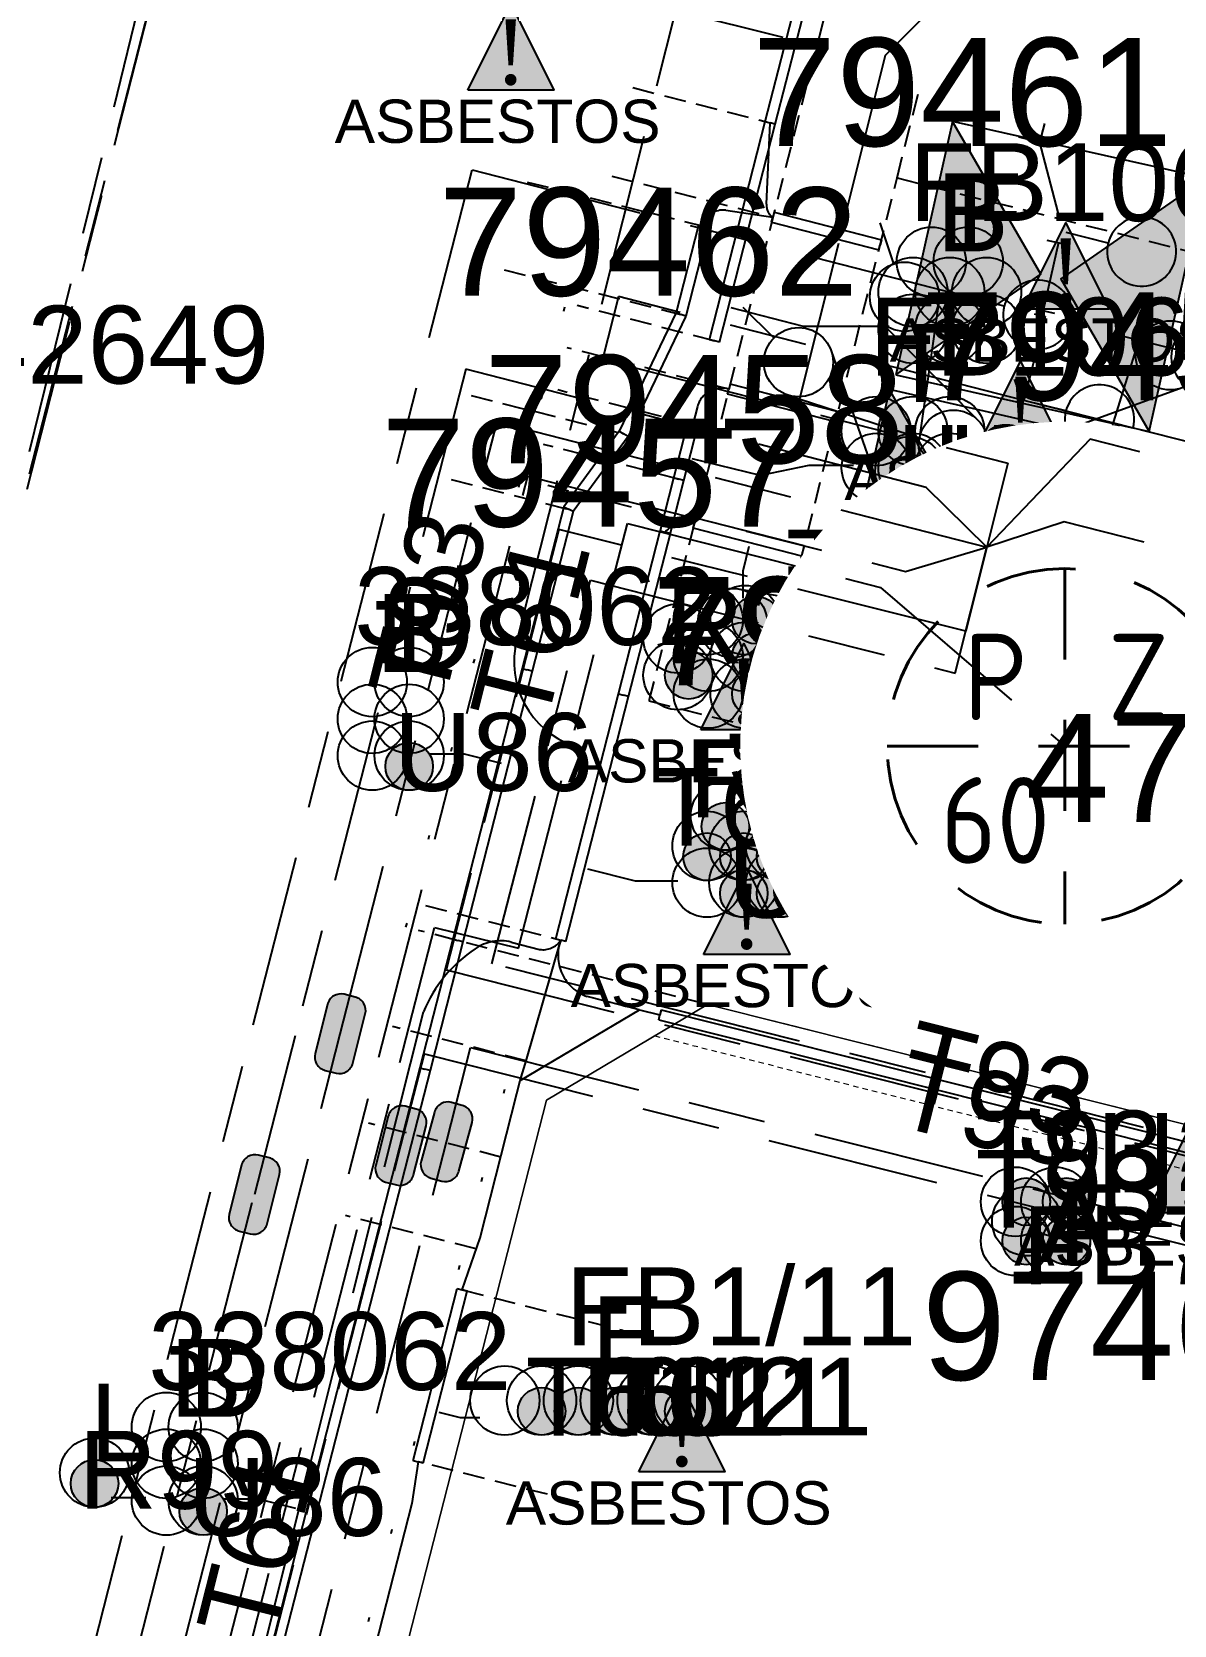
# Model space of a CAD drawing. Header units: metres. Extents: x 313711 to 315840, y 6256069 to 6257554.
# Drawn here: x 315274.62 to 315301.02, y 6256551.2 to 6256588.02 of the extents above; entities that cross this region are included whole.
import ezdxf
from ezdxf.enums import TextEntityAlignment as Align

# ---------------------------------------------------------------- set-up
doc = ezdxf.new("R2010")
doc.units = ezdxf.units.M
for name, pattern in [('Cable Exist UG', [8.2, 4, -1.2, 1.8, -1.2]), ('Cable Remove', [2, 0, -2]), ('Dash', [5, 3, -2]), ('DASHED', [0.75, 0.5, -0.25]), ('HIDDEN', [0.375, 0.25, -0.125]), ('HIDDEN2', [0.1875, 0.125, -0.0625])]:
    doc.linetypes.add(name, pattern=pattern)
doc.layers.get('0').update_dxf_attribs({"color": 6})
for name, color, linetype in [('_User DUCT CONFIGS', 7, 'Continuous'), ('_User EARTHING', 7, 'Continuous'), ('Duct_SP_EXT', 7, 'Continuous'), ('Equip_HV_EXT', 7, 'Continuous'), ('Equip_LV_EXT', 7, 'Continuous'), ('Equip_SL_EXT', 7, 'Continuous'), ('Mains_HV_EXT', 7, 'Continuous'), ('Mains_LV_EXT', 7, 'Continuous'), ('Mains_SL_EXT', 7, 'Continuous'), ('Services_SP_EXT', 7, 'Continuous'), ('Sub_SP_EXT', 7, 'Continuous'), ('Trench_SP_EXT', 7, 'Continuous'), ('UG_Details_SP_MISC', 7, 'Continuous')]:
    doc.layers.add(name, color=color, linetype=linetype)
doc.layers.add('Cadastre Land Parcels_SP_EXT', color=9, linetype='Continuous', lineweight=5)
doc.layers.add('Cadastre Other Property_SP_EXT', color=9, linetype='HIDDEN', lineweight=5)
doc.layers.add('UNKNOWN_FEATURES', color=1, linetype='DASHED', plot=False)
doc.styles.add('iecNAME', font='times.ttf')
doc.styles.add('IESYMBOL1', font='isocp.shx')
doc.styles.add('SLCP_LABEL', font='arial.ttf', dxfattribs={"height": 3.5})
doc.styles.get("Standard").update_dxf_attribs({"font": 'arial.ttf'})
doc.styles.add('SWITCH_LABEL', font='arial.ttf', dxfattribs={"height": 2.5})

# ---------------------------------------------------------------- blocks, each defined once
blk = doc.blocks.new('SUB_INDOOR_EXT')
h = blk.add_hatch(color=256)
h.paths.add_polyline_path([(3, 3), (0.24, 0), (3, -3)])
h.paths.add_polyline_path([(-3, -3), (-0.24, 0), (-3, 3)])
at = {"color": 7}
for p, q in [((-0.272, 0.805), (0.272, 0.805)), ((0, 0.805), (0, -0.805)), ((-0.269, -0.805), (0.269, -0.805))]:
    blk.add_line(p, q, dxfattribs=at)
blk.add_line((1.92, -2.256), (1.92, -2.256, 0))
for points in [[(-3, -3), (-0.24, 0), (-3, 3)], [(-3, -3), (3, -3), (3, 3), (-3, 3)], [(3, 3), (0.24, 0), (3, -3)]]:
    blk.add_lwpolyline(points, close=True)
for tag, height, flags, p in [('ASSET_NUM', 2.5, 8, (2, 2)), ('STREET_CODE', 0.2, 9, (1.5, 0)), ('CONSTRUCTED_VOLTAGE', 0.2, 9, (1.5, -0.2)), ('NO_PHASES', 0.2, 9, (1.5, -0.4)), ('OPERATING_VOLTAGE', 0.2, 9, (1.5, -0.6)), ('ORIENTATION', 0.2, 9, (1.5, -0.8)), ('OWNED_BY', 0.2, 9, (1.5, -1)), ('OPERATED_BY', 0.2, 9, (1.5, -1.2)), ('MAINTAINED_BY', 0.2, 9, (1.5, -1.4)), ('SECONDARY_VOLTAGE', 0.2, 9, (1.5, -1.6)), ('STATE', 0.2, 9, (1.5, -1.8)), ('SUBSTATION_TYPE', 0.2, 9, (1.5, -2.2)), ('PARENT', 0.2, 9, (1.5, -2)), ('USAGE', 0.2, 9, (1.5, -2.4)), ('LEGEND', 0.2, 9, (1.5, -2.6)), ('STREETNAME', 0.2, 9, (1.5, -3)), ('LOCATION', 0.2, 9, (1.5, -2.8)), ('SUBURB', 0.2, 9, (1.5, -3.2)), ('NOTES', 0.2, 9, (1.5, -3.4)), ('Z', 0.2, 1, (1.5, -3.6))]:
    blk.add_attdef(tag, text='', height=height, dxfattribs=dict(flags=flags)).set_placement(p, align=Align.MIDDLE_LEFT)
blk = doc.blocks.new('DUCT_EXT')
blk.add_circle((0, 0.8), 0.8)
at = {"flags": 1}
blk.add_attdef('Z', (0, 0), '', height=0.2, dxfattribs=at)
at = {"flags": 9}
for tag, p in [('DUCT_CODE', (0, 0)), ('XSECT_TYPE', (0, -0.2)), ('FB_REFERENCE', (0, -0.4)), ('STATE', (0, -0.6)), ('NOTES', (0, -0.8))]:
    blk.add_attdef(tag, text='', height=0.2, dxfattribs=at).set_placement(p, align=Align.MIDDLE_LEFT)
blk = doc.blocks.new('LV_STJ_EXT')
h = blk.add_hatch(color=256)
edge = h.paths.add_edge_path()
edge.add_ellipse((-0.586, 0.131), major_axis=(0.226, 0.226), ratio=1, start_angle=45, end_angle=135)
edge.add_line((-0.906, 0.131), (-0.906, -0.131))
edge.add_ellipse((-0.586, -0.131), major_axis=(0.226, 0.226), ratio=1, start_angle=135, end_angle=225)
edge.add_line((-0.586, -0.451), (0.586, -0.451))
edge.add_ellipse((0.586, -0.131), major_axis=(-0.226, 0.226), ratio=1, start_angle=135, end_angle=225)
edge.add_line((0.906, -0.131), (0.906, 0.131))
edge.add_ellipse((0.586, 0.131), major_axis=(-0.226, 0.226), ratio=1, start_angle=225, end_angle=315)
edge.add_line((0.586, 0.451), (-0.586, 0.451))
blk.add_lwpolyline([(-0.906, 0.131), (-0.906, -0.131, 0.414214), (-0.586, -0.451), (0.586, -0.451, 0.414214), (0.906, -0.131), (0.906, 0.131, 0.414214), (0.586, 0.451), (-0.586, 0.451, 0.414214)], format="xyb", close=True)
at = {"flags": 1}
blk.add_attdef('Z', (0, 0), '', height=0.2, dxfattribs=at)
at = {"flags": 9}
for tag, p in [('ORIENTATION', (0, 0)), ('USAGE', (0, -0.2)), ('LEGEND', (0, -0.4)), ('NOTES', (0, -0.6))]:
    blk.add_attdef(tag, text='', height=0.2, dxfattribs=at).set_placement(p, align=Align.MIDDLE_LEFT)
blk = doc.blocks.new('HV_STJ_EXT')
h = blk.add_hatch(color=256)
edge = h.paths.add_edge_path()
edge.add_ellipse((-0.586, 0.131), major_axis=(0.226, 0.226), ratio=1, start_angle=45, end_angle=135)
edge.add_line((-0.906, 0.131), (-0.906, -0.131))
edge.add_ellipse((-0.586, -0.131), major_axis=(0.226, 0.226), ratio=1, start_angle=135, end_angle=225)
edge.add_line((-0.586, -0.451), (0.586, -0.451))
edge.add_ellipse((0.586, -0.131), major_axis=(-0.226, 0.226), ratio=1, start_angle=135, end_angle=225)
edge.add_line((0.906, -0.131), (0.906, 0.131))
edge.add_ellipse((0.586, 0.131), major_axis=(-0.226, 0.226), ratio=1, start_angle=225, end_angle=315)
edge.add_line((0.586, 0.451), (-0.586, 0.451))
blk.add_lwpolyline([(-0.906, 0.131), (-0.906, -0.131, 0.414214), (-0.586, -0.451), (0.586, -0.451, 0.414214), (0.906, -0.131), (0.906, 0.131, 0.414214), (0.586, 0.451), (-0.586, 0.451, 0.414214)], format="xyb", close=True)
for tag, flags, p in [('ORIENTATION', 9, (1.5, 0)), ('USAGE', 9, (1.5, -0.2)), ('LEGEND', 9, (1.5, -0.4)), ('Z', 1, (1.5, -0.8)), ('NOTES', 9, (1.5, -0.6))]:
    blk.add_attdef(tag, text='', height=0.2, dxfattribs=dict(flags=flags)).set_placement(p, align=Align.MIDDLE_LEFT)
blk = doc.blocks.new('WARNING_FEATURE_EXT')
h = blk.add_hatch(color=2)
h.dxf.hatch_style = 1
h.paths.add_polyline_path([(0.001, 1.995), (-0.994, -0.001), (0.997, -0.001)])
at = {"color": 18, "true_color": 0x000000}
blk.add_lwpolyline([(-0.994, -0.001), (0.001, 1.995), (0.997, -0.001)], close=True, dxfattribs=at)
at = {"color": 18, "true_color": 0x000000, "insert": (0.001, 0.872), "char_height": 1.5, "attachment_point": 5, "line_spacing_factor": 1.5, "style": 'iecNAME'}
blk.add_mtext_dynamic_manual_height_columns('!', width=1.5, gutter_width=4, heights=[0], dxfattribs=at)
at = {"color": 2, "flags": 1}
for tag, p in [('STATE', (1.191, 2.008)), ('HAZMAT_ID', (1.191, 0.723))]:
    blk.add_attdef(tag, p, '', height=0.8, dxfattribs=at)
at = {"color": 2}
blk.add_attdef('WARNING_TYPE', text='', height=1, dxfattribs=at).set_placement((-4.067, -1.217), (4.875, -1.217), align=Align.ALIGNED)
at = {"color": 2, "flags": 1}
blk.add_attdef('WARNING_DESC', text='', height=0.8, dxfattribs=at).set_placement((1.191, -0.562), align=Align.MIDDLE_CENTER)
blk = doc.blocks.new('LV_UG_DFUSE_CLOSED_EXT')
for points in [[(5.04, 0.726), (2.156, -0.717)], [(5.049, -0.707), (2.156, 0.717)], [(1, 0), (0, 0)], [(6.2, 0.013), (7.2, 0.013)]]:
    blk.add_lwpolyline(points)
for centre in [(1.8, 0), (5.4, 0.011)]:
    blk.add_circle(centre, 0.8)
at = {"flags": 9}
for tag, p in [('ACTUAL_STATUS', (0, 0)), ('CONSTRUCTED_VOLTAGE', (0, -0.2)), ('NO_PHASES', (0, -0.4)), ('OPERATING_VOLTAGE', (0, -0.6)), ('ORIENTATION', (0, -0.8)), ('STATE', (0, -1)), ('SWITCH_TYPE', (0, -1.2)), ('USAGE', (0, -1.4)), ('NOTES', (0, -1.6))]:
    blk.add_attdef(tag, text='', height=0.2, dxfattribs=at).set_placement(p, align=Align.MIDDLE_LEFT)
at = {"flags": 1}
blk.add_attdef('Z', (0, 0), '', height=0.2, dxfattribs=at)
blk = doc.blocks.new('SWG_HOLEC_SU_EXT')
blk.add_line((1.8, -2), (5.8, -2))
for points in [[(1.8, -0.8, 1), (1.8, 0.8, 1)], [(5.8, -0.8, 1), (5.8, 0.8, 1)]]:
    blk.add_lwpolyline(points, format="xyb", close=True)
for points in [[(1, 0), (0, 0)], [(6.6, 0), (7.6, 0)]]:
    blk.add_lwpolyline(points)
at = {"style": 'SWITCH_LABEL', "flags": 8}
blk.add_attdef('ASSET_NUM', text='', height=2.5, rotation=179.9544, dxfattribs=at).set_placement((-2.4, 0), align=Align.MIDDLE_LEFT)
at = {"flags": 1}
blk.add_attdef('Z', (0, 0), '', height=0.2, dxfattribs=at)
at = {"flags": 9}
for tag, p in [('ACTUAL_STATUS', (0, -0.4)), ('CONSTRUCTED_VOLTAGE', (0, -0.6)), ('NO_PHASES', (0, -0.8)), ('OPERATING_VOLTAGE', (0, -1)), ('ORIENTATION', (0, -1.2)), ('OWNED_BY', (0, -1.4)), ('STATE', (0, -1.8)), ('PARENT', (0, -1.6)), ('SWITCH_TYPE', (0, -2)), ('USAGE', (0, -2.2)), ('STREETNAME', (0, -2.6)), ('LOCATION', (0, -2.4)), ('SUBURB', (0, -2.8)), ('NOTES', (0, -3))]:
    blk.add_attdef(tag, text='', height=0.2, dxfattribs=at).set_placement(p, align=Align.MIDDLE_LEFT)
at = {"style": 'SWITCH_LABEL', "flags": 9}
blk.add_attdef('STREET_CODE', text='', height=0.2, dxfattribs=at).set_placement((0, -0.2), align=Align.MIDDLE_LEFT)
blk = doc.blocks.new('CABLE_LARGE_EXT')
h = blk.add_hatch(color=256)
edge = h.paths.add_edge_path()
edge.add_arc((0, 0.55), 0.55, 0, 360)
blk.add_circle((0, 0.55), 0.55)
at = {"flags": 1}
blk.add_attdef('Z', (0, 0), '', height=0.2, dxfattribs=at)
at = {"flags": 9}
for tag, p in [('COND_CODE', (0, 0)), ('STATE', (0, -0.4)), ('FB_REFERENCE', (0, -0.2)), ('XSECT_SIZE', (0, -0.6)), ('NOTES', (0, -0.8))]:
    blk.add_attdef(tag, text='', height=0.2, dxfattribs=at).set_placement(p, align=Align.MIDDLE_LEFT)
blk = doc.blocks.new('SLCP_ZELL_EXT')
blk.add_wipeout([(-0.236, 7.5), (-0.706, 7.47), (-1.174, 7.411), (-1.637, 7.323), (-2.093, 7.206), (-2.542, 7.06), (-2.98, 6.887), (-3.407, 6.686), (-3.82, 6.459), (-4.218, 6.206), (-4.599, 5.929), (-4.962, 5.629), (-5.306, 5.306), (-5.629, 4.962), (-5.929, 4.599), (-6.206, 4.218), (-6.459, 3.82), (-6.686, 3.407), (-6.887, 2.98), (-7.06, 2.542), (-7.206, 2.093), (-7.323, 1.637), (-7.411, 1.174), (-7.47, 0.706), (-7.5, 0.236), (-7.5, -0.236), (-7.47, -0.706), (-7.411, -1.174), (-7.323, -1.637), (-7.206, -2.093), (-7.06, -2.542), (-6.887, -2.98), (-6.686, -3.407), (-6.459, -3.82), (-6.206, -4.218), (-5.929, -4.599), (-5.629, -4.962), (-5.306, -5.306), (-4.962, -5.629), (-4.599, -5.929), (-4.218, -6.206), (-3.82, -6.459), (-3.407, -6.686), (-2.98, -6.887), (-2.542, -7.06), (-2.093, -7.206), (-1.637, -7.323), (-1.174, -7.411), (-0.706, -7.47), (-0.236, -7.5), (0.236, -7.5), (0.706, -7.47), (1.174, -7.411), (1.637, -7.323), (2.093, -7.206), (2.542, -7.06), (2.98, -6.887), (3.407, -6.686), (3.82, -6.459), (4.218, -6.206), (4.599, -5.929), (4.962, -5.629), (5.306, -5.306), (5.629, -4.962), (5.929, -4.599), (6.206, -4.218), (6.459, -3.82), (6.686, -3.407), (6.887, -2.98), (7.06, -2.542), (7.206, -2.093), (7.323, -1.637), (7.411, -1.174), (7.47, -0.706), (7.5, -0.236), (7.5, 0.236), (7.47, 0.706), (7.411, 1.174), (7.323, 1.637), (7.206, 2.093), (7.06, 2.542), (6.887, 2.98), (6.686, 3.407), (6.459, 3.82), (6.206, 4.218), (5.929, 4.599), (5.629, 4.962), (5.306, 5.306), (4.962, 5.629), (4.599, 5.929), (4.218, 6.206), (3.82, 6.459), (3.407, 6.686), (2.98, 6.887), (2.542, 7.06), (2.093, 7.206), (1.637, 7.323), (1.174, 7.411), (0.706, 7.47), (0.236, 7.5)])
at = {"linetype": 'Dash', "lineweight": 40, "ltscale": 0.7}
for p, q in [((0, 4.109), (0, -4.109)), ((-4.109, 0), (4.109, 0))]:
    blk.add_line(p, q, dxfattribs=at)
blk.add_circle((0, 0), 4.109, dxfattribs=at)
at = {"lineweight": 40, "style": 'IESYMBOL1'}
for s, p in [('P', (-1.604, 0)), ('Z', (1.702, 0)), ('60', (-1.612, -3.312))]:
    blk.add_text(s, height=2, dxfattribs=at).set_placement(p, align=Align.BOTTOM_CENTER)
at = {"style": 'SLCP_LABEL'}
for tag, height, flags, p in [('ASSET_NUM', 2.5, 8, (2, 2)), ('STREET_CODE', 0.2, 9, (0, -0.2))]:
    blk.add_attdef(tag, text='', height=height, dxfattribs=dict(at, flags=flags)).set_placement(p, align=Align.MIDDLE_LEFT)
at = {"flags": 1}
blk.add_attdef('Z', (0, 0), '', height=0.2, dxfattribs=at)
at = {"flags": 9}
for tag, p in [('CONSTRUCTED_VOLTAGE', (0, -0.4)), ('CONTROL_TYPE', (0, -0.6)), ('NO_PHASES', (0, -0.8)), ('OPERATING_VOLTAGE', (0, -1)), ('ORIENTATION', (0, -1.2)), ('OWNED_BY', (0, -1.4)), ('USAGE', (0, -1.6)), ('LOCATION', (0, -1.8)), ('STATE', (0, -2)), ('NOTES', (0, -2.2))]:
    blk.add_attdef(tag, text='', height=0.2, dxfattribs=at).set_placement(p, align=Align.MIDDLE_LEFT)

msp = doc.modelspace()

# ---------------------------------------------------------------- linework, layer by layer
at = {"layer": '_User DUCT CONFIGS'}
for points in [[(315296.372, 6256591.268), (315296.372, 6256589.509), (315294.339, 6256587.474), (315293.345, 6256583.499)], [(315289.592, 6256588.493), (315291.977, 6256587.895)], [(315293.261, 6256583.126), (315292.358, 6256579.535)], [(315294.43, 6256581.207), (315292.451, 6256581.207), (315290.779, 6256581.638)], [(315293.605, 6256578), (315292.574, 6256578), (315291.46, 6256577.763), (315289.881, 6256578.155)], [(315291.054, 6256574.929), (315291.054, 6256575.561), (315291.199, 6256576.135)], [(315283.792, 6256571.334), (315284.609, 6256571.334), (315285.469, 6256571.119)], [(315289.551, 6256568.393), (315288.571, 6256568.393), (315287.466, 6256568.667)], [(315298.206, 6256561.445), (315298.206, 6256562.239), (315298.339, 6256562.806)], [(315284.975, 6256555.983), (315284.525, 6256555.983), (315284.035, 6256556.106)], [(315276.453, 6256554.145), (315277.255, 6256554.145)], [(315279.033, 6256554.117), (315279.849, 6256554.117), (315280.71, 6256553.902)]]:
    msp.add_lwpolyline(points, dxfattribs=at)
at = {"layer": 'Cadastre Land Parcels_SP_EXT', "linetype": 'Continuous'}
msp.add_lwpolyline([(315277.568, 6256602.036), (315262.882, 6256544.759), (315261.973, 6256541.215), (315282.662, 6256536.014), (315280.463, 6256539.71), (315286.514, 6256563.328), (315290.231, 6256565.54), (315305.082, 6256561.808), (315322.818, 6256557.349), (315339.07, 6256553.264), (315332.073, 6256525.481), (315331.989, 6256525.145), (315331.83, 6256524.837), (315331.602, 6256524.572), (315331.315, 6256524.359), (315330.984, 6256524.206), (315330.585, 6256524.151), (315330.226, 6256524.111), (315329.854, 6256524.154), (315336.032, 6256522.601), (315342.385, 6256552.434), (315357.444, 6256548.648), (315376.281, 6256543.913)], dxfattribs=at)
msp.add_lwpolyline([(315305.082, 6256561.808), (315290.231, 6256565.54), (315286.514, 6256563.328), (315280.463, 6256539.71), (315282.662, 6256536.014), (315297.572, 6256532.267), (315305.082, 6256561.808)], close=True, dxfattribs=at)
at = {"layer": 'Cadastre Other Property_SP_EXT', "linetype": 'HIDDEN2'}
msp.add_lwpolyline([(315290.231, 6256565.54), (315289.013, 6256564.815), (315308.232, 6256559.984), (315308.476, 6256560.954), (315290.231, 6256565.54)], close=True, dxfattribs=at)
at = {"layer": 'Duct_SP_EXT'}
for p, q in [((315291.567, 6256585.947), (315292.932, 6256591.275)), ((315291.799, 6256585.888), (315293.164, 6256591.216)), ((315290.276, 6256580.91), (315291.567, 6256585.947)), ((315291.567, 6256585.947), (315291.683, 6256585.918)), ((315291.567, 6256585.947), (315291.683, 6256585.918)), ((315290.509, 6256580.851), (315291.799, 6256585.888)), ((315291.799, 6256585.888), (315291.683, 6256585.918)), ((315291.799, 6256585.888), (315291.683, 6256585.918)), ((315291.713, 6256583.618), (315291.743, 6256583.734)), ((315291.773, 6256583.851), (315291.743, 6256583.734)), ((315291.773, 6256583.851), (315294.253, 6256583.215)), ((315290.025, 6256583.554), (315289.506, 6256581.532)), ((315290.257, 6256583.495), (315289.733, 6256581.449)), ((315290.025, 6256583.554), (315290.141, 6256583.525)), ((315290.257, 6256583.495), (315290.141, 6256583.525)), ((315291.713, 6256583.618), (315294.193, 6256582.983)), ((315294.193, 6256582.983), (315294.223, 6256583.099)), ((315294.253, 6256583.215), (315294.223, 6256583.099)), ((315289.506, 6256581.532), (315288.19, 6256578.792)), ((315289.506, 6256581.532), (315289.62, 6256581.49)), ((315289.733, 6256581.449), (315288.396, 6256578.669)), ((315289.733, 6256581.449), (315289.62, 6256581.49)), ((315290.276, 6256580.91), (315290.392, 6256580.88)), ((315290.509, 6256580.851), (315290.392, 6256580.88)), ((315290.695, 6256579.646), (315290.725, 6256579.763)), ((315290.755, 6256579.879), (315290.725, 6256579.763)), ((315293.25, 6256579.239), (315290.755, 6256579.879)), ((315293.191, 6256579.007), (315290.695, 6256579.646)), ((315289.457, 6256577.713), (315289.78, 6256578.973)), ((315289.78, 6256578.973), (315289.896, 6256578.943)), ((315293.191, 6256579.007), (315293.221, 6256579.123)), ((315293.25, 6256579.239), (315293.221, 6256579.123)), ((315288.19, 6256578.792), (315286.91, 6256577.04)), ((315288.396, 6256578.669), (315287.131, 6256576.936)), ((315288.19, 6256578.792), (315288.293, 6256578.731)), ((315288.396, 6256578.669), (315288.293, 6256578.731)), ((315289.689, 6256577.654), (315290.012, 6256578.913)), ((315290.012, 6256578.913), (315289.896, 6256578.943)), ((315289.139, 6256576.468), (315289.457, 6256577.713)), ((315289.372, 6256576.409), (315289.689, 6256577.654)), ((315289.457, 6256577.713), (315289.573, 6256577.684)), ((315289.457, 6256577.713), (315289.573, 6256577.684)), ((315289.689, 6256577.654), (315289.573, 6256577.684)), ((315289.689, 6256577.654), (315289.573, 6256577.684)), ((315286.91, 6256577.04), (315285.953, 6256573.304)), ((315287.131, 6256576.936), (315286.185, 6256573.245)), ((315286.91, 6256577.04), (315287.021, 6256576.988)), ((315287.131, 6256576.936), (315287.021, 6256576.988)), ((315289.961, 6256576.779), (315289.931, 6256576.663)), ((315292.468, 6256576.137), (315289.961, 6256576.779)), ((315288.178, 6256572.722), (315289.142, 6256576.485)), ((315288.41, 6256572.662), (315289.375, 6256576.426)), ((315289.139, 6256576.468), (315289.256, 6256576.438)), ((315289.142, 6256576.485), (315289.258, 6256576.455)), ((315289.372, 6256576.409), (315289.256, 6256576.438)), ((315289.375, 6256576.426), (315289.258, 6256576.455)), ((315289.901, 6256576.547), (315289.931, 6256576.663)), ((315292.409, 6256575.904), (315289.901, 6256576.547)), ((315292.409, 6256575.904), (315292.439, 6256576.02)), ((315292.468, 6256576.137), (315292.439, 6256576.02)), ((315285.953, 6256573.304), (315284.35, 6256567.047)), ((315286.185, 6256573.245), (315284.582, 6256566.988)), ((315285.953, 6256573.304), (315286.069, 6256573.275)), ((315286.185, 6256573.245), (315286.069, 6256573.275)), ((315286.727, 6256567.058), (315288.178, 6256572.722)), ((315288.178, 6256572.722), (315288.294, 6256572.692)), ((315288.41, 6256572.662), (315288.294, 6256572.692)), ((315286.959, 6256566.998), (315288.41, 6256572.662)), ((315284.35, 6256567.047), (315283.589, 6256564.078)), ((315284.582, 6256566.988), (315283.821, 6256564.018)), ((315284.35, 6256567.047), (315284.466, 6256567.017)), ((315284.582, 6256566.988), (315284.466, 6256567.017)), ((315286.727, 6256567.058), (315286.843, 6256567.028)), ((315286.959, 6256566.998), (315286.843, 6256567.028)), ((315289.164, 6256565.417), (315289.135, 6256565.3)), ((315289.164, 6256565.417), (315309.32, 6256560.35)), ((315289.106, 6256565.184), (315289.135, 6256565.3)), ((315289.106, 6256565.184), (315309.262, 6256560.117)), ((315283.589, 6256564.078), (315278.366, 6256543.694)), ((315283.821, 6256564.018), (315278.598, 6256543.634)), ((315283.589, 6256564.078), (315283.705, 6256564.048)), ((315283.821, 6256564.018), (315283.705, 6256564.048)), ((315283.431, 6256555), (315284.448, 6256558.972)), ((315283.663, 6256554.941), (315284.681, 6256558.912)), ((315284.448, 6256558.972), (315284.565, 6256558.942)), ((315284.681, 6256558.912), (315284.565, 6256558.942)), ((315283.431, 6256555), (315283.547, 6256554.971)), ((315283.663, 6256554.941), (315283.547, 6256554.971))]:
    msp.add_line(p, q, dxfattribs=at)
at = {"layer": 'Mains_HV_EXT', "linetype": 'Cable Exist UG'}
for points in [[(315275.942, 6256542.211), (315281.746, 6256564.864)], [(315279.891, 6256534.665), (315277.638, 6256540.773), (315283.148, 6256562.279)]]:
    msp.add_lwpolyline(points, dxfattribs=at)
at = {"layer": 'Mains_LV_EXT', "linetype": 'Cable Exist UG'}
for points in [[(315277.27, 6256535.308), (315278.525, 6256540.206), (315284.204, 6256562.368)], [(315245.311, 6256543.318), (315261.485, 6256539.275), (315273.391, 6256536.283), (315274.65, 6256541.199), (315279.762, 6256561.149)]]:
    msp.add_lwpolyline(points, dxfattribs=at)
at = {"layer": 'Mains_SL_EXT', "linetype": 'Cable Exist UG'}
msp.add_lwpolyline([(315268.449, 6256553.978), (315279.886, 6256598.534)], dxfattribs=at)
at = {"layer": 'Services_SP_EXT'}
msp.add_lwpolyline([(315296.689, 6256576.109), (315297.974, 6256574.755), (315311.04, 6256571.473)], dxfattribs=at)
at = {"layer": 'Trench_SP_EXT', "linetype": 'Cable Exist UG'}
for points in [[(315287.312, 6256571.468, -0.387723), (315285.788, 6256573.775), (315285.788, 6256573.775), (315293.13, 6256602.902), (315293.13, 6256602.902, -0.364449), (315301.743, 6256606.93), (315301.743, 6256606.93), (315313.222, 6256604.059)], [(315291.743, 6256583.734, -0.281763), (315291.598, 6256584.038), (315291.598, 6256584.038), (315291.683, 6256585.918)], [(315290.141, 6256583.525, -0.409049), (315290.653, 6256583.895), (315290.653, 6256583.895), (315291.743, 6256583.734)], [(315290.725, 6256579.763, 0.420928), (315290.001, 6256579.361), (315290.001, 6256579.361), (315289.896, 6256578.943)], [(315289.931, 6256576.663, 0.312832), (315289.258, 6256576.455)], [(315295.171, 6256529.593), (315290.96, 6256530.665), (315283.501, 6256532.539), (315283.501, 6256532.539, -0.415202), (315277.616, 6256541.182), (315277.616, 6256541.182), (315280.663, 6256553.358), (315280.781, 6256553.832), (315280.781, 6256553.832), (315283.668, 6256565.37), (315283.668, 6256565.37, -0.14777), (315284.865, 6256566.829), (315284.865, 6256566.829, -0.211183), (315285.694, 6256566.982), (315285.694, 6256566.982), (315286.353, 6256566.813), (315286.353, 6256566.813, 0.300125), (315286.843, 6256567.028)], [(315288.66, 6256565.42), (315287.452, 6256565.724), (315287.452, 6256565.724, -0.419539), (315286.843, 6256567.028)]]:
    msp.add_lwpolyline(points, format="xyb", dxfattribs=at)
for points in [[(315268.711, 6256554.427), (315279.427, 6256598.135)], [(315298.377, 6256583.697), (315297.913, 6256585.463)], [(315285.908, 6256563.782), (315286.04, 6256564.24), (315286.843, 6256567.028)], [(315285.908, 6256563.782), (315288.66, 6256565.42)], [(315288.66, 6256565.42), (315289.135, 6256565.3)], [(315284.565, 6256558.942), (315284.977, 6256560.147), (315285.831, 6256563.483), (315285.908, 6256563.782)], [(315283.547, 6256554.971), (315283.403, 6256554.006), (315280.045, 6256540.9)]]:
    msp.add_lwpolyline(points, dxfattribs=at)
at = {"layer": 'UG_Details_SP_MISC', "linetype": 'Cable Exist UG', "flags": 128}
msp.add_lwpolyline([(315268.449, 6256553.609), (315278.443, 6256592.912)], dxfattribs=at)
at = {"layer": 'UG_Details_SP_MISC', "linetype": 'Cable Remove', "flags": 128}
for points in [[(315283.265, 6256567.325), (315285.831, 6256577.341), (315287.312, 6256583.122)], [(315285.546, 6256563.576), (315279.494, 6256539.958)]]:
    msp.add_lwpolyline(points, dxfattribs=at)
at = {"layer": 'UNKNOWN_FEATURES'}
for points in [[(315294.579, 6256594.803), (315288.878, 6256572.555), (315292.973, 6256571.529)], [(315288.511, 6256586.73), (315291.683, 6256585.918)], [(315294.612, 6256584.643), (315295.107, 6256586.606)], [(315297.913, 6256585.463), (315297.216, 6256585.638)], [(315297.913, 6256585.463), (315298.024, 6256585.905)], [(315286.066, 6256584.549), (315290.141, 6256583.525)], [(315288.026, 6256584.687), (315291.743, 6256583.734)], [(315292.168, 6256574.946), (315294.612, 6256584.643), (315302.565, 6256582.645), (315300.121, 6256572.948), (315292.168, 6256574.946)], [(315285.532, 6256582.518), (315289.62, 6256581.49)], [(315290.392, 6256580.88), (315287.221, 6256581.693)], [(315290.725, 6256579.763), (315286.992, 6256580.719)], [(315289.896, 6256578.943), (315286.774, 6256579.743)], [(315284.772, 6256579.615), (315288.293, 6256578.731)], [(315300.56, 6256577.821), (315301.019, 6256577.703), (315301.915, 6256579.007), (315304.104, 6256578.423), (315304.253, 6256578.383)], [(315289.573, 6256577.684), (315286.447, 6256578.485)], [(315284.31, 6256577.67), (315287.021, 6256576.988)], [(315289.931, 6256576.663), (315286.176, 6256577.625)], [(315299.231, 6256573.104), (315302.645, 6256572.227)], [(315283.717, 6256567.829), (315286.843, 6256567.028)], [(315290.231, 6256565.54), (315283.552, 6256567.252)], [(315286.04, 6256564.24), (315282.958, 6256565.029)], [(315285.455, 6256562.015), (315282.399, 6256562.799)], [(315284.886, 6256559.89), (315281.872, 6256560.662)], [(315284.565, 6256558.942), (315288.274, 6256558.01)], [(315287.265, 6256554.036), (315283.547, 6256554.971)]]:
    msp.add_lwpolyline(points, dxfattribs=at)

# ---------------------------------------------------------------- block references
at = {"layer": '_User DUCT CONFIGS'}
for name, p, rotation in [('DUCT_EXT', (315295.407, 6256581.907), 0.03147436705543784), ('DUCT_EXT', (315296.258, 6256581.907), 0.03147383344699506), ('DUCT_EXT', (315294.983, 6256581.207), 0.03147436705543784), ('DUCT_EXT', (315295.833, 6256581.207), 0.03147436705543784), ('DUCT_EXT', (315296.683, 6256581.208), 0.03147383344699506), ('DUCT_EXT', (315294.983, 6256580.357), 0.03147383344699506), ('DUCT_EXT', (315295.833, 6256580.357), 0.03147436705543784), ('DUCT_EXT', (315296.683, 6256580.357), 0.03147436705543784), ('DUCT_EXT', (315294.132, 6256577.991), 0.03147436705543784), ('DUCT_EXT', (315294.983, 6256577.992), 0.03147436705543784), ('DUCT_EXT', (315295.832, 6256577.992), 0.03147383344699506), ('DUCT_EXT', (315294.133, 6256577.141), 0.03147383344699506), ('DUCT_EXT', (315294.983, 6256577.142), 0.03147436705543784), ('DUCT_EXT', (315295.833, 6256577.142), 0.03147436705543784), ('DUCT_EXT', (315291.05, 6256574.425), 90.00146608943845), ('DUCT_EXT', (315291.9, 6256574.425), 90.00146662304662), ('CABLE_LARGE_EXT', (315291.9, 6256574.425), 90.0000000000002), ('DUCT_EXT', (315290.35, 6256574), 90.00146608943845), ('DUCT_EXT', (315291.05, 6256573.575), 90.00146662304662), ('DUCT_EXT', (315291.9, 6256573.575), 90.00146662304662), ('DUCT_EXT', (315282.488, 6256572.192), 0.03147436705543784), ('DUCT_EXT', (315283.338, 6256572.192), 0.03147383344699506), ('DUCT_EXT', (315290.35, 6256573.15), 90.00146662304662), ('CABLE_LARGE_EXT', (315291.9, 6256573.575), 90.0000000000002), ('CABLE_LARGE_EXT', (315290.35, 6256573.15), 90.0000000000002), ('DUCT_EXT', (315291.05, 6256572.725), 90.00146662304662), ('DUCT_EXT', (315291.9, 6256572.725), 90.00146608943845), ('CABLE_LARGE_EXT', (315291.9, 6256572.725), 90.0000000000002), ('DUCT_EXT', (315282.488, 6256571.342), 0.03147436705543784), ('DUCT_EXT', (315283.338, 6256571.342), 0.03147383344699506), ('DUCT_EXT', (315282.489, 6256570.492), 0.03147436705543784), ('DUCT_EXT', (315283.339, 6256570.492), 0.03147436705543784), ('DUCT_EXT', (315290.647, 6256569.106), 0.03147436705543784), ('DUCT_EXT', (315291.497, 6256569.106), 0.03147383344699506), ('DUCT_EXT', (315290.222, 6256568.405), 0.03147436705543784), ('DUCT_EXT', (315291.072, 6256568.406), 0.03147436705543784), ('DUCT_EXT', (315291.922, 6256568.406), 0.03147383344699506), ('DUCT_EXT', (315290.223, 6256567.555), 0.03147383344699506), ('DUCT_EXT', (315291.073, 6256567.556), 0.03147436705543784), ('DUCT_EXT', (315291.923, 6256567.556), 0.03147436705543784), ('DUCT_EXT', (315298.149, 6256560.981), 90.03147383350176), ('DUCT_EXT', (315299.078, 6256560.981), 90.0314743671105), ('DUCT_EXT', (315298.41, 6256560.53), 90.0314743671105), ('CABLE_LARGE_EXT', (315298.149, 6256560.981), 90.0000000000002), ('CABLE_LARGE_EXT', (315299.078, 6256560.981), 90.0000000000002), ('DUCT_EXT', (315298.149, 6256560.075), 90.0314743671105), ('CABLE_LARGE_EXT', (315298.149, 6256560.075), 90.0000000000002), ('DUCT_EXT', (315299.078, 6256560.075), 90.0314743671105), ('CABLE_LARGE_EXT', (315299.078, 6256560.075), 90.0000000000002), ('DUCT_EXT', (315285.55, 6256555.587), 0.03147436705543784), ('DUCT_EXT', (315286.4, 6256555.588), 0.03147436705543784), ('DUCT_EXT', (315287.25, 6256555.588), 0.03147383344699506), ('DUCT_EXT', (315288.1, 6256555.589), 0.03147383344699506), ('DUCT_EXT', (315288.95, 6256555.589), 0.03147436705543784), ('DUCT_EXT', (315289.8, 6256555.59), 0.03147436705543784), ('DUCT_EXT', (315277.729, 6256554.975), 0.03147436705543784), ('DUCT_EXT', (315278.579, 6256554.975), 0.03147383344699506), ('DUCT_EXT', (315277.729, 6256554.125), 0.03147436705543784), ('DUCT_EXT', (315278.579, 6256554.125), 0.03147383344699506), ('CABLE_LARGE_EXT', (315276.069, 6256553.919), 359.9537185264314), ('DUCT_EXT', (315277.73, 6256553.274), 0.03147436705543784), ('DUCT_EXT', (315278.58, 6256553.275), 0.03147436705543784)]:
    msp.add_blockref(name, p, dxfattribs=dict(at, rotation=rotation))
for name, p in [('CABLE_LARGE_EXT', (315294.983, 6256577.142)), ('CABLE_LARGE_EXT', (315295.833, 6256577.142)), ('CABLE_LARGE_EXT', (315283.339, 6256570.492)), ('CABLE_LARGE_EXT', (315290.647, 6256569.106)), ('CABLE_LARGE_EXT', (315290.222, 6256568.405)), ('CABLE_LARGE_EXT', (315291.072, 6256568.406)), ('CABLE_LARGE_EXT', (315291.922, 6256568.406)), ('CABLE_LARGE_EXT', (315291.073, 6256567.556)), ('CABLE_LARGE_EXT', (315291.923, 6256567.556)), ('CABLE_LARGE_EXT', (315286.4, 6256555.588)), ('CABLE_LARGE_EXT', (315287.25, 6256555.588)), ('CABLE_LARGE_EXT', (315288.1, 6256555.589)), ('CABLE_LARGE_EXT', (315288.95, 6256555.589)), ('CABLE_LARGE_EXT', (315289.8, 6256555.59)), ('DUCT_EXT', (315276.069, 6256553.919)), ('CABLE_LARGE_EXT', (315278.58, 6256553.275))]:
    msp.add_blockref(name, p, dxfattribs=at)
at = {"layer": '_User EARTHING'}
ref = msp.add_blockref('WARNING_FEATURE_EXT', (315285.686, 6256586.671), dxfattribs=at)
ref.add_attrib('WARNING_TYPE', 'ASBESTOS', (315281.619, 6256585.454), dxfattribs={"layer": '0', "color": 2, "height": 1})
ref = msp.add_blockref('WARNING_FEATURE_EXT', (315298.51, 6256581.613), dxfattribs=at)
ref.add_attrib('WARNING_TYPE', 'ASBESTOS', (315294.444, 6256580.396), dxfattribs={"layer": '0', "color": 2, "height": 1})
ref = msp.add_blockref('WARNING_FEATURE_EXT', (315297.463, 6256578.414), dxfattribs=at)
ref.add_attrib('WARNING_TYPE', 'ASBESTOS', (315293.396, 6256577.197), dxfattribs={"layer": '0', "color": 2, "height": 1})
ref = msp.add_blockref('WARNING_FEATURE_EXT', (315291.071, 6256571.889), dxfattribs=at)
ref.add_attrib('WARNING_TYPE', 'ASBESTOS', (315287.004, 6256570.672), dxfattribs={"layer": '0', "color": 2, "height": 1})
ref = msp.add_blockref('WARNING_FEATURE_EXT', (315291.137, 6256566.695), dxfattribs=at)
ref.add_attrib('WARNING_TYPE', 'ASBESTOS', (315287.07, 6256565.478), dxfattribs={"layer": '0', "color": 2, "height": 1})
ref = msp.add_blockref('WARNING_FEATURE_EXT', (315301.386, 6256560.724), dxfattribs=at)
ref.add_attrib('WARNING_TYPE', 'ASBESTOS', (315297.319, 6256559.507), dxfattribs={"layer": '0', "color": 2, "height": 1})
ref = msp.add_blockref('WARNING_FEATURE_EXT', (315289.64, 6256554.737), dxfattribs=at)
ref.add_attrib('WARNING_TYPE', 'ASBESTOS', (315285.573, 6256553.52), dxfattribs={"layer": '0', "color": 2, "height": 1})
at = {"layer": 'Equip_HV_EXT'}
ref = msp.add_blockref('SWG_HOLEC_SU_EXT', (315298.52, 6256583.38), dxfattribs=dict(at, rotation=345.8987404661743))
ref.add_attrib('ASSET_NUM', '79461', dxfattribs={"layer": '0', "height": 2.5, "style": 'SWITCH_LABEL'}).set_placement((315296.121, 6256584.63), align=Align.BOTTOM_CENTER)
ref = msp.add_blockref('SWG_HOLEC_SU_EXT', (315296.121, 6256581.921), dxfattribs=dict(at, rotation=345.8987404661743))
ref.add_attrib('ASSET_NUM', '79462', dxfattribs={"layer": '0', "height": 2.5, "style": 'SWITCH_LABEL'}).set_placement((315293.722, 6256583.171), align=Align.MIDDLE_RIGHT)
ref = msp.add_blockref('SWG_HOLEC_SU_EXT', (315297.546, 6256579.501), dxfattribs=dict(at, rotation=345.8987404661743))
ref.add_attrib('ASSET_NUM', '79459', dxfattribs={"layer": '0', "height": 2.5, "style": 'SWITCH_LABEL'}).set_placement((315295.147, 6256580.751), align=Align.MIDDLE_LEFT)
ref = msp.add_blockref('SWG_HOLEC_SU_EXT', (315297.176, 6256578.049), dxfattribs=dict(at, rotation=345.8528722189445))
ref.add_attrib('ASSET_NUM', '79458', dxfattribs={"layer": '0', "height": 2.5, "style": 'SWITCH_LABEL'}).set_placement((315294.777, 6256579.298), align=Align.MIDDLE_RIGHT)
ref = msp.add_blockref('SWG_HOLEC_SU_EXT', (315294.8, 6256576.583), dxfattribs=dict(at, rotation=345.8528722189445))
ref.add_attrib('ASSET_NUM', '79457', dxfattribs={"layer": '0', "height": 2.5, "style": 'SWITCH_LABEL'}).set_placement((315292.401, 6256577.833), align=Align.MIDDLE_RIGHT)
ref = msp.add_blockref('SWG_HOLEC_SU_EXT', (315296.202, 6256574.169), dxfattribs=dict(at, rotation=345.8031258511877))
ref.add_attrib('ASSET_NUM', '79455', dxfattribs={"layer": '0', "height": 2.5, "style": 'SWITCH_LABEL'}).set_placement((315293.803, 6256575.419), align=Align.TOP_CENTER)
for p, rotation in [((315281.746, 6256564.864), 255.8987406443089), ((315283.148, 6256562.279), 75.6282468497794)]:
    msp.add_blockref('HV_STJ_EXT', p, dxfattribs=dict(at, rotation=rotation))
ref = msp.add_blockref('SWG_HOLEC_SU_EXT', (315307.297, 6256556.861), dxfattribs=dict(at, rotation=326.2117939374127))
ref.add_attrib('ASSET_NUM', '97461', dxfattribs={"layer": '0', "height": 2.5, "style": 'SWITCH_LABEL'}).set_placement((315304.898, 6256558.111), align=Align.MIDDLE_RIGHT)
at = {"layer": 'Equip_LV_EXT'}
for name, p, rotation in [('LV_UG_DFUSE_CLOSED_EXT', (315296.474, 6256576.768), 108.092402136513), ('LV_UG_DFUSE_CLOSED_EXT', (315297.197, 6256576.639), 46.20607663998214), ('LV_UG_DFUSE_CLOSED_EXT', (315296.19, 6256576.601), 135.4108581030323), ('LV_UG_DFUSE_CLOSED_EXT', (315297.438, 6256576.353), 18.10373404346148), ('LV_UG_DFUSE_CLOSED_EXT', (315295.987, 6256575.901), 196.4869379705708), ('LV_UG_DFUSE_CLOSED_EXT', (315297.234, 6256575.534), 313.5113282577204), ('LV_UG_DFUSE_CLOSED_EXT', (315296.944, 6256575.418), 291.4077332239729), ('LV_UG_DFUSE_CLOSED_EXT', (315296.515, 6256575.417), 255.9435745323267), ('LV_STJ_EXT', (315284.204, 6256562.368), 74.81510083114694), ('LV_STJ_EXT', (315279.762, 6256561.149), 75.89874070900026)]:
    msp.add_blockref(name, p, dxfattribs=dict(at, rotation=rotation))
at = {"layer": 'Sub_SP_EXT'}
ref = msp.add_blockref('SUB_INDOOR_EXT', (315298.167, 6256582.363), dxfattribs=dict(at, rotation=347.3693749015836))
ref.add_attrib('ASSET_NUM', '1832', dxfattribs={"layer": '0', "height": 2.5}).set_placement((315302.146, 6256583.838), align=Align.MIDDLE_LEFT)
ref = msp.add_blockref('SUB_INDOOR_EXT', (315296.695, 6256576.162), dxfattribs=dict(at, rotation=347.078360940392))
ref.add_attrib('ASSET_NUM', '1832', dxfattribs={"layer": '0', "height": 2.5}).set_placement((315297.498, 6256570.72), align=Align.MIDDLE_LEFT)

# ---------------------------------------------------------------- texts
at = {"layer": '_User DUCT CONFIGS'}
for s, p in [('FB1060', (315294.888, 6256583.646)), ('B', (315295.52, 6256582.946)), ('F', (315295.97, 6256582.946)), ('FB1060', (315293.967, 6256580.077)), ('FB242649', (315268.503, 6256579.891)), ('F', (315294.847, 6256579.468)), ('U21', (315294.611, 6256577.131)), ('U24', (315295.461, 6256577.132)), ('T61', (315292.045, 6256574.714)), ('B', (315293.557, 6256574.279)), ('F', (315294.007, 6256574.279)), ('338062', (315282.069, 6256573.848)), ('T93', (315292.045, 6256573.864)), ('B', (315282.566, 6256573.227)), ('D', (315283.016, 6256573.227)), ('R2', (315289.259, 6256573.423)), ('T93', (315292.045, 6256573.014)), ('U86', (315282.979, 6256570.476)), ('R2', (315289.808, 6256569.865)), ('T93', (315290.689, 6256570)), ('T93', (315291.796, 6256569.845)), ('T61', (315288.983, 6256569.209)), ('B', (315293.315, 6256569.287)), ('F', (315293.765, 6256569.287)), ('U21', (315290.701, 6256567.545)), ('U24', (315291.551, 6256567.546)), ('T93', (315296.428, 6256561.286)), ('U24', (315299.23, 6256561.233)), ('T93', (315296.428, 6256560.38)), ('U24', (315299.23, 6256560.326)), ('A', (315297.887, 6256559.587)), ('F', (315298.337, 6256559.587)), ('FB786', (315297.5, 6256559.074)), ('FB1/11', (315286.953, 6256557.666)), ('E', (315287.552, 6256556.994)), ('338062', (315277.31, 6256556.631)), ('B', (315277.806, 6256556.01)), ('D', (315278.256, 6256556.01)), ('T61', (315286.028, 6256555.577)), ('T61', (315286.878, 6256555.578)), ('T61', (315287.728, 6256555.578)), ('U21', (315288.578, 6256555.579)), ('U21', (315289.428, 6256555.579)), ('L', (315275.956, 6256554.98)), ('R99', (315275.696, 6256553.885)), ('U86', (315278.22, 6256553.258))]:
    msp.add_text(s, height=1.8, dxfattribs=at).set_placement(p)
at = {"layer": 'Mains_LV_EXT'}
for s, rotation, p in [('T93', 75.8987, (315284.123, 6256572.411)), ('T61', 75.8975, (315286.484, 6256571.895)), ('T61', 75.8987, (315280.162, 6256550.755))]:
    msp.add_text(s, height=1.8, rotation=rotation, dxfattribs=at).set_placement(p)

# ---------------------------------------------------------------- next in the draw order: block references
at = {"layer": 'Equip_SL_EXT'}
ref = msp.add_blockref('SLCP_ZELL_EXT', (315298.493, 6256571.507), dxfattribs=at)
ref.add_attrib('ASSET_NUM', '477', dxfattribs={"layer": '0', "height": 2.5, "style": 'SLCP_LABEL'}).set_placement((315300.493, 6256572.257), align=Align.TOP_CENTER)

# ---------------------------------------------------------------- next in the draw order: linework, layer by layer
at = {"layer": 'Mains_HV_EXT', "linetype": 'Cable Exist UG'}
for points in [[(315206.066, 6256541.488), (315208.47, 6256540.886), (315217.257, 6256538.686), (315227.609, 6256536.094), (315231.98, 6256534.998), (315236.209, 6256533.937), (315239.725, 6256533.057), (315243.899, 6256532.012), (315249.346, 6256534.768), (315258.113, 6256532.57), (315264.914, 6256530.868), (315270.606, 6256529.444), (315273.682, 6256541.448), (315273.682, 6256541.448), (315279.733, 6256565.066), (315284.798, 6256584.832), (315298.033, 6256581.441)], [(315298.033, 6256581.441), (315297.546, 6256579.501), (315288.176, 6256581.902), (315287.804, 6256580.45), (315297.176, 6256578.049), (315296.689, 6256576.109)], [(315281.746, 6256564.864), (315285.371, 6256579.009), (315296.689, 6256576.109)], [(315296.689, 6256576.109), (315296.202, 6256574.169), (315286.798, 6256576.52), (315284.193, 6256566.337), (315302.476, 6256561.741)], [(315283.148, 6256562.279), (315283.696, 6256564.399), (315302.186, 6256559.751)]]:
    msp.add_lwpolyline(points, dxfattribs=at)
at = {"layer": 'Mains_LV_EXT', "linetype": 'Cable Exist UG'}
for points in [[(315377.387, 6256672.043), (315376.408, 6256668.059), (315363.829, 6256620.799), (315356.591, 6256593.775), (315308.175, 6256576.317), (315299.079, 6256578.602), (315296.689, 6256576.109)], [(315379.808, 6256665.088), (315377.35, 6256663.867), (315358.254, 6256592.249), (315308.279, 6256574.228), (315298.473, 6256576.692), (315296.689, 6256576.109)], [(315296.689, 6256576.109), (315295.285, 6256577.492), (315284.65, 6256580.226), (315280.702, 6256564.817), (315279.762, 6256561.149)], [(315274.834, 6256533.858), (315276.588, 6256540.703), (315282.639, 6256564.321), (315286.08, 6256577.747), (315294.805, 6256575.551), (315296.689, 6256576.109)], [(315308.002, 6256559.653), (315308.264, 6256560.698), (315285.253, 6256566.482), (315287.528, 6256575.344), (315295.958, 6256573.199), (315296.689, 6256576.109)], [(315284.204, 6256562.368), (315284.757, 6256564.545), (315307.777, 6256558.759), (315308.002, 6256559.653)]]:
    msp.add_lwpolyline(points, dxfattribs=at)
at = {"layer": 'Mains_SL_EXT', "linetype": 'Cable Exist UG'}
msp.add_lwpolyline([(315295.093, 6256529.281), (315281.809, 6256532.62), (315275.443, 6256534.22), (315277.072, 6256540.579), (315283.124, 6256564.197), (315283.923, 6256567.316), (315285.867, 6256566.844), (315288.381, 6256576.659), (315294.227, 6256575.181), (315298.493, 6256571.507)], dxfattribs=at)

# ---------------------------------------------------------------- next in the draw order: texts
at = {"layer": 'Mains_LV_EXT'}
for p in [(315294.636, 6256563.443), (315294.449, 6256562.773)]:
    msp.add_text('T93', height=1.8, rotation=345.8902, dxfattribs=at).set_placement(p)

doc.saveas('drawing.dxf')
